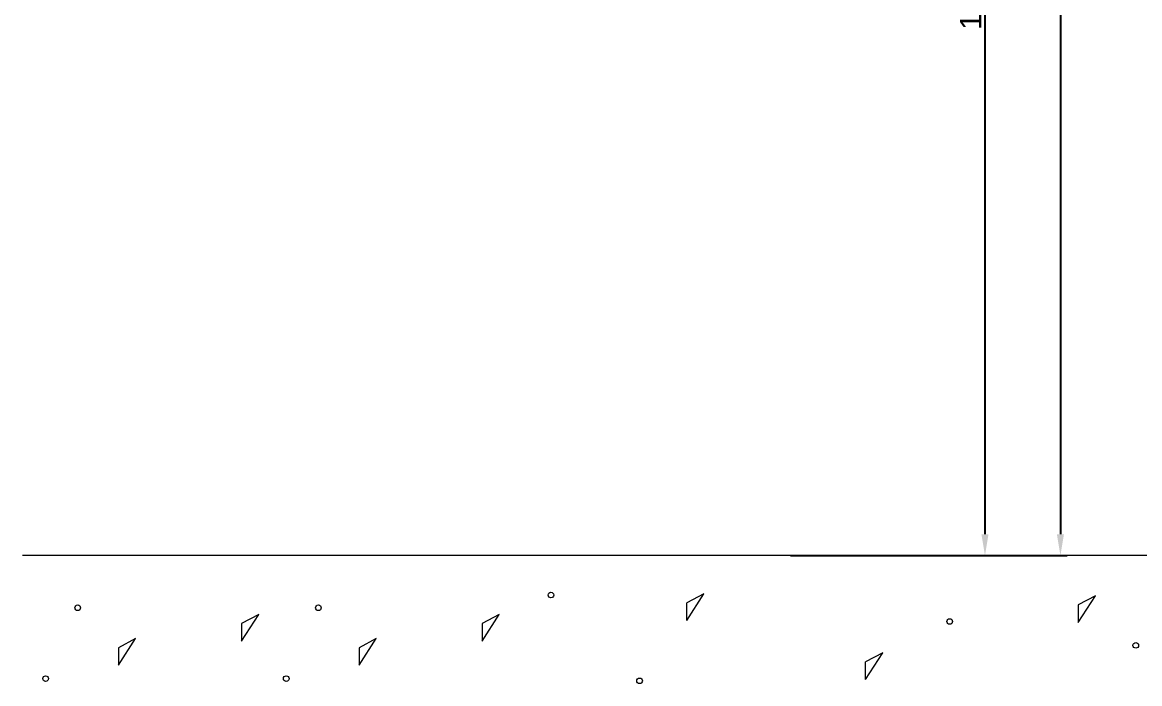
# Model space of a CAD drawing. Header units: millimetres. Extents: x 3895 to 4697, y -1269 to -217.
# Drawn here: x 4060.7 to 4271.1, y -1082.7 to -958.2 of the extents above; entities that cross this region are included whole.
import ezdxf

# ---------------------------------------------------------------- set-up
doc = ezdxf.new("R2010")
doc.units = ezdxf.units.MM
doc.header["$LTSCALE"] = 0.1
doc.layers.get('0').update_dxf_attribs({"lineweight": 15})
doc.layers.add('DIM', color=3, linetype='Continuous', lineweight=13)
doc.layers.add('TEXT', color=2, linetype='Continuous', lineweight=18)
doc.styles.get("Standard").update_dxf_attribs({"font": 'arial.ttf'})
doc.dimstyles.new('ISO-25', dxfattribs={"dimtxt": 2.5, "dimasz": 2.5, "dimexe": 1.25, "dimexo": 0.625, "dimtad": 1, "dimlfac": 5, "dimtxsty": 'Standard', "dimcen": 2.5, "dimadec": 0, "dimazin": 0, "dimtfac": 1, "dimtmove": 0, "dimatfit": 3, "dimfxl": 1, "dimarcsym": 0})

# ---------------------------------------------------------------- blocks, each defined once
blk = doc.blocks.new('*D106')
at = {"layer": 'Defpoints', "color": 0, "transparency": 16777216}
for p in [(4222.5, -848.22), (4222.5, -1058.59), (4241.96, -1058.59)]:
    blk.add_point(p, dxfattribs=at)
at = {"layer": 'DIM', "color": 0, "lineweight": -2, "transparency": 16777216}
for p, q in [((4223.12, -848.22), (4243.21, -848.22)), ((4241.96, -852.22), (4241.96, -1054.59)), ((4223.12, -1058.59), (4243.21, -1058.59))]:
    blk.add_line(p, q, dxfattribs=at)
at = {"layer": 'DIM', "color": 0, "transparency": 16777216}
for points in [[(4241.29, -852.22), (4242.62, -852.22), (4241.96, -848.22)], [(4241.29, -1054.59), (4242.62, -1054.59), (4241.96, -1058.59)]]:
    blk.add_solid(points, dxfattribs=at)
at = {"layer": 'DIM', "color": 0, "transparency": 16777216, "insert": (4239.29, -953.41), "char_height": 4, "attachment_point": 5, "rotation": 90}
blk.add_mtext('1000', dxfattribs=at)
blk = doc.blocks.new('*D102')
at = {"layer": 'Defpoints', "color": 0, "transparency": 16777216}
for p in [(4206, -833.62), (4204.75, -1058.59), (4256.16, -1058.59)]:
    blk.add_point(p, dxfattribs=at)
at = {"layer": 'DIM', "color": 0, "lineweight": -2, "transparency": 16777216}
for p, q in [((4206.62, -833.62), (4257.41, -833.62)), ((4256.16, -837.62), (4256.16, -1054.59)), ((4205.37, -1058.59), (4257.41, -1058.59))]:
    blk.add_line(p, q, dxfattribs=at)
at = {"layer": 'DIM', "color": 0, "transparency": 16777216}
for points in [[(4255.49, -837.62), (4256.82, -837.62), (4256.16, -833.62)], [(4255.49, -1054.59), (4256.82, -1054.59), (4256.16, -1058.59)]]:
    blk.add_solid(points, dxfattribs=at)
at = {"layer": 'DIM', "color": 0, "transparency": 16777216, "insert": (4253.49, -946.73), "char_height": 4, "attachment_point": 5, "rotation": 90}
blk.add_mtext('1057', dxfattribs=at)

msp = doc.modelspace()

# ---------------------------------------------------------------- linework, layer by layer
msp.add_line((4449.8034, -1058.5925), (4060.7489, -1058.5925))
at = {"layer": 'TEXT', "color": 2}
for p, q in [((4189.053, -1065.7694), (4185.8203, -1067.4924)), ((4185.8203, -1070.7948), (4189.053, -1065.7694)), ((4262.7515, -1066.1477), (4259.5188, -1067.8708)), ((4259.5188, -1071.1732), (4262.7515, -1066.1477)), ((4185.8203, -1070.7948), (4185.8203, -1067.4924)), ((4259.5188, -1067.8708), (4259.5188, -1071.1732)), ((4105.2363, -1069.6708), (4102.0037, -1071.3938)), ((4102.0037, -1074.6962), (4105.2363, -1069.6708)), ((4150.5317, -1069.6708), (4147.2991, -1071.3938)), ((4147.2991, -1074.6962), (4150.5317, -1069.6708)), ((4102.0037, -1071.3938), (4102.0037, -1074.6962)), ((4147.2991, -1071.3938), (4147.2991, -1074.6962)), ((4082.0724, -1074.2136), (4078.8398, -1075.9366)), ((4078.8398, -1079.239), (4082.0724, -1074.2136)), ((4127.3678, -1074.2136), (4124.1352, -1075.9366)), ((4124.1352, -1079.239), (4127.3678, -1074.2136)), ((4078.8398, -1075.9366), (4078.8398, -1079.239)), ((4124.1352, -1075.9366), (4124.1352, -1079.239)), ((4222.7212, -1076.8936), (4219.4886, -1078.6166)), ((4219.4886, -1081.919), (4222.7212, -1076.8936)), ((4219.4886, -1081.919), (4219.4886, -1078.6166))]:
    msp.add_line(p, q, dxfattribs=at)
for centre in [(4160.2584, -1066.0348), (4071.1773, -1068.4259), (4116.4727, -1068.4259), (4235.3223, -1071.0043), (4270.3462, -1075.4978), (4065.1307, -1081.7618), (4110.4261, -1081.7618), (4176.9383, -1082.1785)]:
    msp.add_circle(centre, 0.527, dxfattribs=at)

# ---------------------------------------------------------------- dimensions: what is measured, and where the dimension line sits
at = {"layer": 'DIM'}
dim = msp.add_linear_dim(base=(4256.1563, -1058.5925), p1=(4205.9977, -833.619), p2=(4204.7477, -1058.5925), angle=90, text='1057', dimstyle='ISO-25', override={"dimtxt": 4, "dimasz": 4, "dimlfac": 4, "dimfxl": 1.25}, dxfattribs=at)
dim.commit()
dim.dimension.update_dxf_attribs({"geometry": '*D102', "text_midpoint": (4256.1563, -946.7308), "dimtype": 160})
dim = msp.add_linear_dim(base=(4241.9553, -1058.5925), p1=(4222.4975, -848.2195), p2=(4222.4975, -1058.5925), angle=90, text='1000', dimstyle='ISO-25', override={"dimtxt": 4, "dimasz": 4, "dimlfac": 4, "dimfxl": 1.25}, dxfattribs=at)
dim.commit()
dim.dimension.update_dxf_attribs({"geometry": '*D106', "text_midpoint": (4239.288, -953.406)})

doc.saveas('drawing.dxf')
